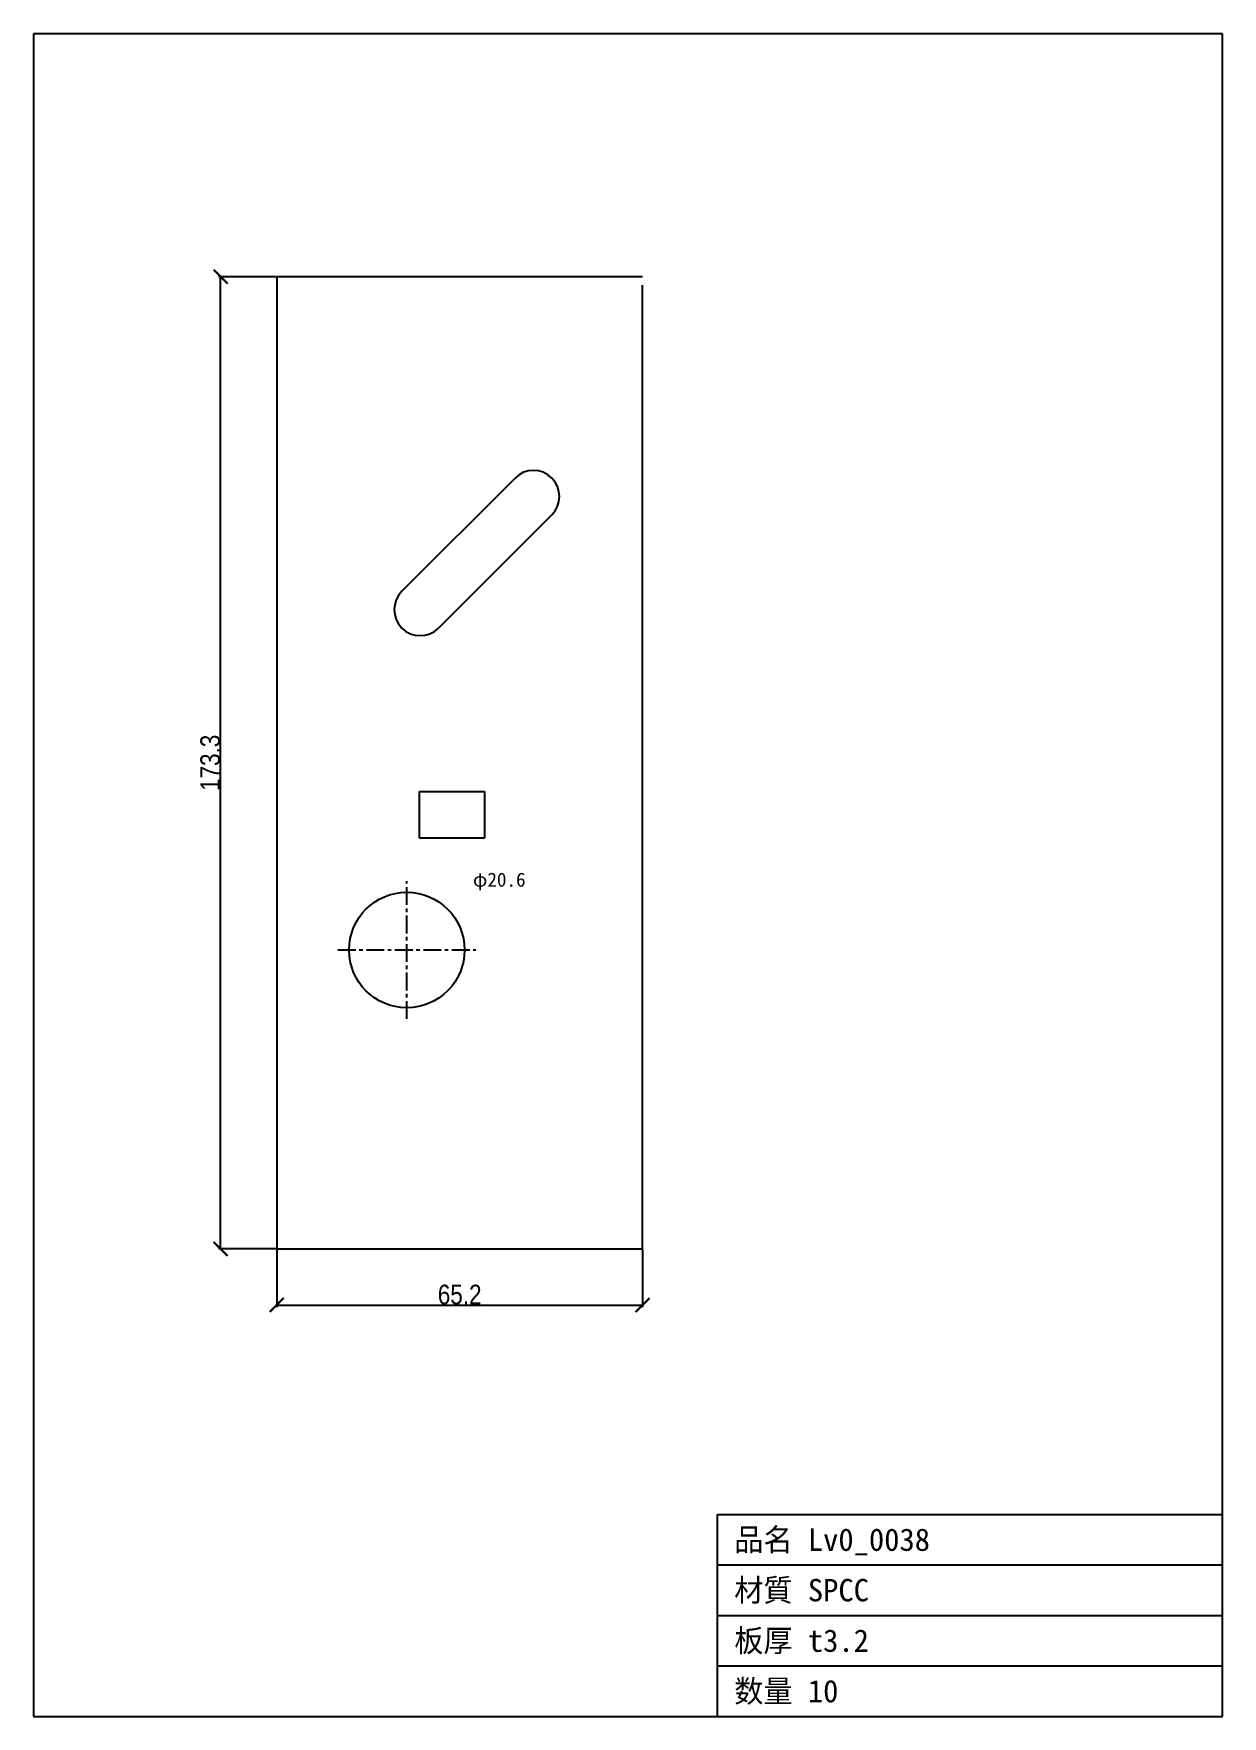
# Model space of a CAD drawing. Header units: millimetres. Extents: x -43 to 169, y -83 to 217.
import ezdxf

# ---------------------------------------------------------------- set-up
doc = ezdxf.new("R2010")
doc.units = ezdxf.units.MM
doc.linetypes.add('CENTER', pattern=[5.08, 3.175, -0.635, 0.635, -0.635])
for name, color, linetype in [('CENTER', 7, 'Continuous'), ('CUT', 7, 'Continuous'), ('DIM', 7, 'Continuous'), ('FRAME', 7, 'Continuous'), ('TEXT', 7, 'Continuous')]:
    doc.layers.add(name, color=color, linetype=linetype)
doc.styles.add('OpenSansCondensed-Light', font='OpenSansCondensed-Light.ttf')
doc.dimstyles.new('EZDXF', dxfattribs={"dimtxt": 0.25, "dimasz": 0.175, "dimexe": 0.375, "dimexo": 0.125, "dimgap": 0.1, "dimtad": 1, "dimlfac": 100, "dimzin": 12, "dimdsep": 46, "dimtxsty": 'OpenSansCondensed-Light', "dimblk": 'ARCHTICK', "dimcen": 2.5, "dimazin": 3, "dimtfac": 0.5, "dimtmove": 2, "dimatfit": 3})

# ---------------------------------------------------------------- blocks, each defined once
blk = doc.blocks.new('_ARCHTICK')
at = {"color": 0, "linetype": 'BYBLOCK', "const_width": 0.15}
blk.add_lwpolyline([(-0.5, -0.5), (0.5, 0.5)], dxfattribs=at)

msp = doc.modelspace()

# ---------------------------------------------------------------- linework, layer by layer
at = {"layer": 'CENTER', "color": 1, "linetype": 'CENTER'}
for p, q in [((23.18, 41.01), (23.18, 65.58)), ((10.89, 53.29), (35.46, 53.29))]:
    msp.add_line(p, q, dxfattribs=at)
at = {"layer": 'CUT'}
for p, q in [((65.21, 173.31), (0, 173.31)), ((0, 173.31), (0, 0)), ((65.21, 0), (65.21, 171.8)), ((22.29, 117.24), (42.48, 137.43)), ((49.03, 130.87), (28.84, 110.68)), ((25.47, 73.21), (25.47, 81.55)), ((25.47, 81.55), (37, 81.55)), ((37, 81.55), (37, 73.21)), ((37, 73.21), (25.47, 73.21)), ((0, 0), (65.21, 0))]:
    msp.add_line(p, q, dxfattribs=at)
msp.add_circle((23.18, 53.29), 10.29, dxfattribs=at)
for centre, start, end in [((45.75, 134.15), -45, 135), ((25.57, 113.96), 135, -45)]:
    msp.add_arc(centre, 4.63, start, end, dxfattribs=at)
at = {"layer": 'FRAME'}
for p, q in [((168.54, 216.64), (-43.33, 216.64)), ((-43.33, 216.64), (-43.33, -83.33)), ((168.54, -83.33), (168.54, 216.64)), ((78.54, -83.33), (78.54, -47.33)), ((78.54, -47.33), (168.54, -47.33)), ((78.54, -56.33), (168.54, -56.33)), ((78.54, -65.33), (168.54, -65.33)), ((78.54, -74.33), (168.54, -74.33)), ((-43.33, -83.33), (168.54, -83.33))]:
    msp.add_line(p, q, dxfattribs=at)

# ---------------------------------------------------------------- texts
at = {"layer": 'TEXT'}
for s, height, p in [('φ20.6', 2.5, (34.96, 64.58)), ('品名 Lv0_0038', 4, (81.54, -53.83)), ('材質 SPCC', 4, (81.54, -62.83)), ('板厚 t3.2', 4, (81.54, -71.83)), ('数量 10', 4, (81.54, -80.83))]:
    msp.add_text(s, height=height, dxfattribs=at).set_placement(p)

# ---------------------------------------------------------------- dimensions: what is measured, and where the dimension line sits
at = {"layer": 'DIM'}
msp.add_linear_dim(base=(-10, 0), p1=(0, 0), p2=(0, 173.31), angle=90, dimstyle='EZDXF', override={"dimtxt": 3.5, "dimasz": 2.5, "dimdec": 1, "dimlfac": 1}, dxfattribs=at).render()
msp.add_linear_dim(base=(0, -10), p1=(0, 0), p2=(65.21, 0), dimstyle='EZDXF', override={"dimtxt": 3.5, "dimasz": 2.5, "dimdec": 1, "dimlfac": 1}, dxfattribs=at).render()

doc.saveas('drawing.dxf')
